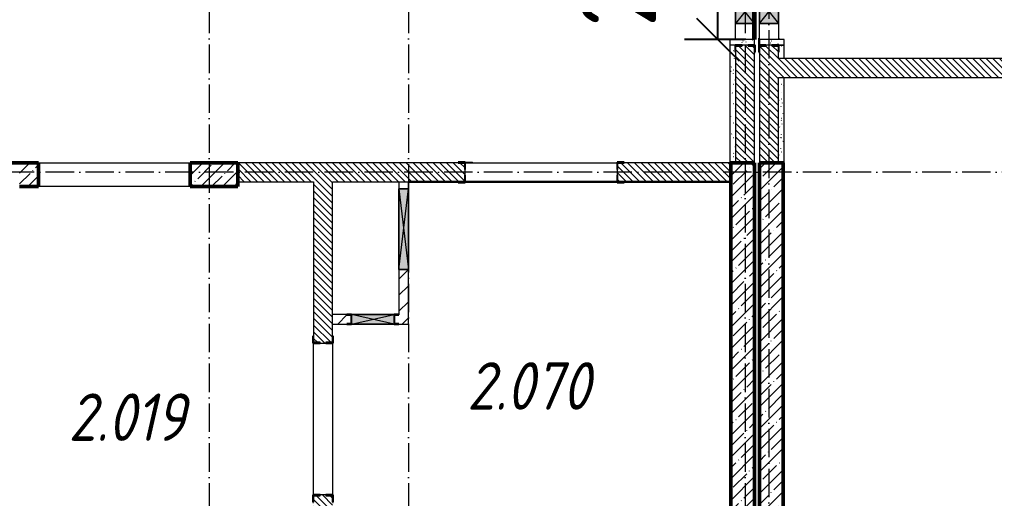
# Model space of a CAD drawing. Header units: millimetres. Extents: x 2294 to 908349, y -83289 to 219220.
# Drawn here: x 74513 to 84792, y 65669 to 70716 of the extents above; entities that cross this region are included whole.
import ezdxf

# ---------------------------------------------------------------- set-up
doc = ezdxf.new("R2010")
doc.units = ezdxf.units.MM
doc.linetypes.add('50_200_ШТРИХ_1Т_ш5_п1_п1_', pattern=[700, 500, -100, 0, -100])
for name, color, linetype, lineweight in [('3.3) Вычитаем ЖБбалки 0.4м -', 31, 'Continuous', 30), ('A-DETL-GENF-OTLN', 7, 'Continuous', 9), ('A-GENM-____-MCUT', 7, 'Continuous', 25), ('A-GENM-____-OTLN', 7, 'Continuous', 9), ('A-GENM-____-OTLN-1', 7, 'Continuous', 25), ('A-GLAZ-____-OTLN', 7, 'Continuous', 9), ('A-WALL-____-MCUT', 7, 'Continuous', 13), ('A-WALL-____-MCUT-2', 7, 'Continuous', 50), ('A-WALL-____-OTLN', 7, 'Continuous', 9), ('A-WALL-____-PATT-1', 7, 'Continuous', 9), ('A-WALL-FNSH-MCUT-1', 7, 'Continuous', 9), ('I-WALL-____-OTLN', 7, 'Continuous', 9), ('S-GRID-____-OTLN-1', 7, '50_200_ШТРИХ_1Т_ш5_п1_п1_', 9), ('Марки помещений', 7, 'Continuous', 9)]:
    doc.layers.add(name, color=color, linetype=linetype, lineweight=lineweight)
doc.layers.add('A-WALL-____-PATT-2', color=7, linetype='Continuous', lineweight=9, true_color=0x787878)
doc.styles.add('ISOCPEUR_I_2', font='isocpeui.ttf', dxfattribs={"width": 0.85, "height": 2.3})
doc.styles.add('СПДС', font='isocpeur.ttf', dxfattribs={"width": 0.9})
doc.dimstyles.new('Размера А3', dxfattribs={"dimtxt": 800, "dimasz": 450, "dimexe": 350, "dimexo": 100, "dimgap": 200, "dimtad": 1, "dimdec": 0, "dimrnd": 10, "dimzin": 0, "dimdsep": 46, "dimtxsty": 'СПДС', "dimblk": 'ARROWHEAD_6', "dimcen": 1, "dimclrd": 5, "dimclre": 5, "dimclrt": 5, "dimazin": 0, "dimtfac": 1, "dimtdec": 0, "dimtmove": 2, "dimatfit": 3, "dimfxl": 1, "dimtolj": 1, "dimtzin": 0, "dimarcsym": 0})
pattern_1 = [(135, (7562.787, 6025.276), (-35.35534, -35.35534), [])]
pattern_2 = [(45, (7562.79, 6025.28), (-114.04925, 114.04925), []), (45, (7676.84, 6025.28), (-114.04925, 114.04925), [201.612, -40.322, 3.353, -36.97])]
pattern_3 = [(45, (7562.79, 6025.28), (-84.85281, 84.85281), [])]
pattern_4 = [(0, (7562.787, 6025.276), (203.2, 50.8), [3.353, -149.047, 3.353, -149.047, -812.8]), (0, (7562.787, 6025.276), (203.2, 50.8), [-304.8, 3.353, -301.447, 3.353, -149.047, -355.6]), (0, (7562.787, 6025.276), (203.2, 50.8), [-762, 3.353, -98.247, 3.353, -250.647]), (120, (7638.987, 6050.676), (-145.59409, 150.576362), [3.353, -149.047, 3.353, -149.047, -812.8]), (120, (7638.987, 6050.676), (-145.59409, 150.576362), [-304.8, 3.353, -301.447, 3.353, -149.047, -355.6]), (120, (7638.987, 6050.676), (-145.59409, 150.576362), [-762, 3.353, -98.247, 3.353, -250.647]), (240, (7664.387, 6152.276), (-57.60591, -201.376362), [3.353, -149.047, 3.353, -149.047, -812.8]), (240, (7664.387, 6152.276), (-57.60591, -201.376362), [-304.8, 3.353, -301.447, 3.353, -149.047, -355.6]), (240, (7664.387, 6152.276), (-57.60591, -201.376362), [-762, 3.353, -98.247, 3.353, -250.647])]

# ---------------------------------------------------------------- blocks, each defined once
blk = doc.blocks.new('Фахверк_СКБ_Уголок - 200_3960-28268576-АР1_План отверстий 2 этажа в осях 1-64_Ю-ЯЯ')
at = {"layer": 'A-GENM-____-MCUT'}
for p, q in [((200, 156), (125, 156)), ((125, 156), (125, 81)), ((131, 81), (131, 150)), ((131, 150), (200, 150)), ((200, 150), (200, 156)), ((125, 81), (131, 81)), ((131, 19), (125, 19)), ((125, 19), (125, -56)), ((131, -50), (131, 19)), ((125, -56), (200, -56)), ((200, -50), (131, -50)), ((200, -56), (200, -50))]:
    blk.add_line(p, q, dxfattribs=at)
blk = doc.blocks.new('154_Стойка_СКБ_Уголок - СМ-2180_200-28268025-АР1_План отверстий 2 этажа в осях 1-64_Ю-ЯЯ')
at = {"layer": 'A-GENM-____-MCUT'}
for p, q in [((125, 156), (125, 81)), ((200, 156), (125, 156)), ((131, 81), (131, 150)), ((131, 150), (200, 150)), ((200, 150), (200, 156)), ((125, 81), (131, 81)), ((131, 19), (125, 19)), ((125, 19), (125, -56)), ((131, -50), (131, 19)), ((125, -56), (200, -56)), ((200, -50), (131, -50)), ((200, -56), (200, -50))]:
    blk.add_line(p, q, dxfattribs=at)
blk = doc.blocks.new('Стойка_Влож_Уголок_Опорный - Уголок-28213941-АР1_План отверстий 2 этажа в осях 1-64_Ю-ЯЯ')
at = {"layer": 'A-GENM-____-OTLN'}
for p, q in [((-212, -6), (-212, 0)), ((0, 0), (0, -6)), ((-212, -75), (-212, -6)), ((-212, -6), (-206, -6)), ((-212, -75), (-206, -75)), ((-6, -6), (0, -6)), ((-6, -75), (0, -75)), ((0, -6), (0, -75))]:
    blk.add_line(p, q, dxfattribs=at)
blk = doc.blocks.new('154_Стойка_СКБ_Уголок - СМ-2540_200-37126399-АР1_План отверстий 2 этажа в осях 1-64_Ю-ЯЯ')
at = {"layer": 'A-GENM-____-MCUT'}
for p, q in [((125, 156), (125, 81)), ((200, 156), (125, 156)), ((131, 81), (131, 150)), ((131, 150), (200, 150)), ((200, 150), (200, 156)), ((125, 81), (131, 81)), ((131, 19), (125, 19)), ((125, 19), (125, -56)), ((131, -50), (131, 19)), ((125, -56), (200, -56)), ((200, -50), (131, -50)), ((200, -56), (200, -50))]:
    blk.add_line(p, q, dxfattribs=at)
blk = doc.blocks.new('Стойка_Влож_Полоса боковая - Полоса-V150-АР1_План отверстий 2 этажа в осях 1-64_Ю-ЯЯ')
at = {"layer": 'A-GENM-____-OTLN'}
for p, q in [((-5, 60), (0, 60)), ((-5, -60), (-5, 60)), ((0, 31), (0, -31)), ((0, -60), (-5, -60))]:
    blk.add_line(p, q, dxfattribs=at)
blk = doc.blocks.new('Стойка_Влож_Уголок_Опорный - Уголок-V151-АР1_План отверстий 2 этажа в осях 1-64_Ю-ЯЯ')
at = {"layer": 'A-GENM-____-OTLN'}
for p, q in [((0, 0), (0, -6)), ((-212, -75), (-212, -60)), ((-212, -75), (-206, -75)), ((-6, -6), (0, -6)), ((-6, -75), (0, -75)), ((0, -6), (0, -75))]:
    blk.add_line(p, q, dxfattribs=at)
blk = doc.blocks.new('AR_Отверстие прямоугольное _в стене__БезПР - AR_Отверстие прямоугольное _в стене__БезПР-36392898-АР1_План отверстий 2 этажа в осях 1-64_Ю-ЯЯ')
at = {"layer": 'A-GLAZ-____-OTLN'}
blk.add_hatch(color=256, dxfattribs=at).paths.add_polyline_path([(125, 100), (-125, 100), (-125, -100), (125, -100)], flags=0)
at = {"layer": 'A-DETL-GENF-OTLN'}
for p, q in [((-125, -100), (-125, 100)), ((-125, 100), (125, 100)), ((125, 100), (-125, -100)), ((-125, 100), (125, -100)), ((125, 100), (-125, 100)), ((-125, 100), (-125, -100)), ((125, 100), (125, -100)), ((125, -100), (125, 100)), ((125, -100), (-125, -100)), ((-125, -100), (125, -100))]:
    blk.add_line(p, q, dxfattribs=at)
blk = doc.blocks.new('AR_Отверстие прямоугольное _в стене_ - AR_Отверстие прямоугольное _в стене__ОВ-36822079-АР1_План отверстий 2 этажа в осях 1-64_Ю-ЯЯ')
at = {"layer": 'A-GLAZ-____-OTLN'}
blk.add_hatch(color=256, dxfattribs=at).paths.add_polyline_path([(-425, -50), (425, -50), (425, 50), (-425, 50)], flags=0)
at = {"layer": 'A-DETL-GENF-OTLN'}
for p, q in [((-425, -50), (-425, 50)), ((-425, 50), (425, 50)), ((425, 50), (-425, -50)), ((-425, 50), (425, -50)), ((425, 50), (-425, 50)), ((-425, 50), (-425, -50)), ((425, 50), (425, -50)), ((425, -50), (425, 50)), ((425, -50), (-425, -50)), ((-425, -50), (425, -50))]:
    blk.add_line(p, q, dxfattribs=at)
blk = doc.blocks.new('154_Фахверк_СКБ_Швеллер - Тип_100_3960_зеркало-V205-АР1_План отверстий 2 этажа в осях 1-64_Ю-ЯЯ')
at = {"layer": 'A-GENM-____-MCUT'}
for p, q in [((175, 50), (125, 50)), ((128, 47), (175, 47)), ((128, -47), (128, 47)), ((175, 47), (175, 50)), ((125, -50), (175, -50)), ((175, -47), (128, -47)), ((175, -50), (175, -47))]:
    blk.add_line(p, q, dxfattribs=at)
blk = doc.blocks.new('AR_Отверстие прямоугольное _в стене_ - AR_Отверстие прямоугольное _в стене__ОВ-36931939-АР1_План отверстий 2 этажа в осях 1-64_Ю-ЯЯ')
at = {"layer": 'A-GLAZ-____-OTLN'}
blk.add_hatch(color=256, dxfattribs=at).paths.add_polyline_path([(225, 50), (-225, 50), (-225, -50), (225, -50)], flags=0)
at = {"layer": 'A-DETL-GENF-OTLN'}
for p, q in [((-225, -50), (-225, 50)), ((-225, 50), (225, 50)), ((225, 50), (-225, -50)), ((-225, 50), (225, -50)), ((225, 50), (-225, 50)), ((-225, 50), (-225, -50)), ((225, 50), (225, -50)), ((225, -50), (225, 50)), ((225, -50), (-225, -50)), ((-225, -50), (225, -50))]:
    blk.add_line(p, q, dxfattribs=at)
blk = doc.blocks.new('2floor')
at = {"layer": 'A-WALL-____-PATT-1'}
h = blk.add_hatch(dxfattribs=at)
h.set_pattern_fill('FP_6', color=256, style=0, pattern_type=2)
h.set_pattern_definition(pattern_1)
h.paths.add_polyline_path([(82263, 69206), (82263, 70440), (82194, 70440), (82194, 70446), (82132, 70446), (82132, 70440), (82063, 70440), (82063, 69206)], flags=0)
h.paths.add_polyline_path([(82194, 72666), (82194, 72672), (82263, 72672), (82263, 73206), (82063, 73206), (82063, 72672), (82132, 72672), (82132, 72666)], flags=0)
h = blk.add_hatch(dxfattribs=at)
h.set_pattern_fill('FP_6', color=256, style=0, pattern_type=2)
h.set_pattern_definition(pattern_1)
h.paths.add_polyline_path([(82513, 69206), (82513, 70440), (82444, 70440), (82444, 70446), (82382, 70446), (82382, 70440), (82313, 70440), (82313, 69206)], flags=0)
h.paths.add_polyline_path([(82444, 72666), (82444, 72672), (82513, 72672), (82513, 73206), (82313, 73206), (82313, 72672), (82382, 72672), (82382, 72666)], flags=0)
h = blk.add_hatch(dxfattribs=at)
h.set_pattern_fill('FP_6', color=256, style=0, pattern_type=2)
h.set_pattern_definition(pattern_1)
h.paths.add_polyline_path([(96813, 70106), (96813, 70306), (92419, 70306), (92419, 70237), (92413, 70237), (92413, 70306), (89163, 70306), (89163, 70106), (89788, 70106), (89788, 70206), (91038, 70206), (91038, 70106), (92413, 70106), (92413, 70175), (92419, 70175), (92419, 70106), (96613, 70106)], flags=0)
h.paths.add_polyline_path([(87538, 70106), (88063, 70106), (88063, 70306), (87469, 70306), (87469, 70237), (87463, 70237), (87463, 70175), (87469, 70175), (87469, 70106)], flags=0)
h.paths.add_polyline_path([(85963, 70106), (85963, 70306), (82513, 70306), (82513, 70106), (85318, 70106)], flags=0)
h = blk.add_hatch(dxfattribs=at)
h.set_pattern_fill('FP_13', color=256, style=0, pattern_type=2)
h.set_pattern_definition(pattern_2)
h.paths.add_polyline_path([(76813, 68956), (76813, 69206), (76313, 69206), (76313, 68956)], flags=0)
h.paths.add_polyline_path([(74713, 68956), (74713, 68956), (74713, 69206), (74513, 69206), (74513, 68956)], flags=0)
h = blk.add_hatch(dxfattribs=at)
h.set_pattern_fill('FP_6', color=256, style=0, pattern_type=2)
h.set_pattern_definition(pattern_1)
h.paths.add_polyline_path([(81783, 69006), (82013, 69006), (82013, 69206), (80819, 69206), (80819, 69137), (80813, 69137), (80813, 69075), (80819, 69075), (80819, 69006), (80888, 69006)], flags=0)
h.paths.add_polyline_path([(79138, 69006), (79207, 69006), (79207, 69075), (79213, 69075), (79213, 69137), (79207, 69137), (79207, 69206), (76813, 69206), (76813, 69006), (78248, 69006)], flags=0)
h = blk.add_hatch(dxfattribs=at)
h.set_pattern_fill('FP_13', color=256, style=0, pattern_type=2)
h.set_pattern_definition(pattern_2)
h.paths.add_polyline_path([(82263, 61206), (82263, 69206), (82013, 69206), (82013, 61206), (82225, 61206)], flags=0)
h = blk.add_hatch(dxfattribs=at)
h.set_pattern_fill('FP_13', color=256, style=0, pattern_type=2)
h.set_pattern_definition(pattern_2)
h.paths.add_polyline_path([(82313, 61156), (82563, 61156), (82563, 69206), (82313, 69206), (82313, 61635)], flags=0)
h = blk.add_hatch(dxfattribs=at)
h.set_pattern_fill('FP_6', color=256, style=0, pattern_type=2)
h.set_pattern_definition(pattern_1)
h.paths.add_polyline_path([(77613, 65106), (77813, 65106), (77813, 65700), (77744, 65700), (77744, 65706), (77682, 65706), (77682, 65700), (77613, 65700), (77613, 65631)], flags=0)
h.paths.add_polyline_path([(77682, 67306), (77744, 67306), (77744, 67312), (77813, 67312), (77813, 69006), (77613, 69006), (77613, 67312), (77682, 67312)], flags=0)
h = blk.add_hatch(dxfattribs=at)
h.set_pattern_fill('FP_4', color=256, style=0, pattern_type=2)
h.set_pattern_definition(pattern_3)
h.paths.add_polyline_path([(78513, 67506), (78613, 67506), (78613, 68081), (78513, 68081), (78513, 67509)], flags=0)
h.paths.add_polyline_path([(78613, 68931), (78613, 69006), (78513, 69006), (78513, 68931), (78607, 68931)], flags=0)
h = blk.add_hatch(dxfattribs=at)
h.set_pattern_fill('FP_4', color=256, style=0, pattern_type=2)
h.set_pattern_definition(pattern_3)
h.paths.add_polyline_path([(77813, 67506), (77963, 67506), (77963, 67509), (78010, 67509), (78010, 67603), (77963, 67603), (77963, 67606), (77813, 67606), (77813, 67509)], flags=0)
h.paths.add_polyline_path([(78466, 67509), (78513, 67509), (78513, 67603), (78466, 67603)], flags=0)
at = {"layer": 'A-WALL-____-PATT-2'}
h = blk.add_hatch(dxfattribs=at)
h.set_pattern_fill('FP_165', color=256, style=0, pattern_type=2)
h.set_pattern_definition(pattern_4)
h.paths.add_polyline_path([(82063, 69206), (82063, 70371), (82057, 70371), (82057, 70446), (82003, 70446), (82003, 69206)], flags=0)
h.paths.add_polyline_path([(82003, 72666), (82057, 72666), (82057, 72741), (82063, 72741), (82063, 73206), (82003, 73206), (82003, 72672)], flags=0)
h = blk.add_hatch(dxfattribs=at)
h.set_pattern_fill('FP_165', color=256, style=0, pattern_type=2)
h.set_pattern_definition(pattern_4)
h.paths.add_polyline_path([(82519, 70306), (82573, 70306), (82573, 70446), (82519, 70446), (82519, 70371), (82513, 70371), (82513, 70306)], flags=0)
h.paths.add_polyline_path([(82519, 72666), (82573, 72666), (82573, 73206), (82513, 73206), (82513, 72741), (82519, 72741), (82519, 72672)], flags=0)
h = blk.add_hatch(dxfattribs=at)
h.set_pattern_fill('FP_165', color=256, style=0, pattern_type=2)
h.set_pattern_definition(pattern_4)
h.paths.add_polyline_path([(82223, 70446), (82263, 70446), (82263, 70506), (82003, 70506), (82003, 70446), (82103, 70446), (82103, 70451), (82223, 70451)], flags=0)
h = blk.add_hatch(dxfattribs=at)
h.set_pattern_fill('FP_165', color=256, style=0, pattern_type=2)
h.set_pattern_definition(pattern_4)
h.paths.add_polyline_path([(82313, 70446), (82353, 70446), (82353, 70451), (82473, 70451), (82473, 70446), (82573, 70446), (82573, 70506), (82313, 70506)], flags=0)
h = blk.add_hatch(dxfattribs=at)
h.set_pattern_fill('FP_165', color=256, style=0, pattern_type=2)
h.set_pattern_definition(pattern_4)
h.paths.add_polyline_path([(82573, 69206), (82573, 70106), (82513, 70106), (82513, 69206)], flags=0)
at = {"layer": '3.3) Вычитаем ЖБбалки 0.4м -'}
blk.add_lwpolyline([(78613, 69006), (82013, 69006)], dxfattribs=at)
at = {"layer": 'A-WALL-____-MCUT'}
for p, q in [((82063, 70371), (82063, 69206)), ((82263, 69206), (82263, 70371)), ((82313, 70371), (82313, 69206)), ((82513, 70306), (82513, 70371)), ((85963, 70306), (82513, 70306)), ((82513, 70106), (85963, 70106)), ((82513, 69206), (82513, 70106)), ((79138, 69206), (76813, 69206)), ((82013, 69206), (80888, 69206)), ((82063, 69206), (82263, 69206)), ((79213, 69075), (79213, 69137)), ((80813, 69137), (80813, 69075)), ((76813, 69006), (77613, 69006)), ((77613, 69006), (77613, 67381)), ((77813, 69006), (79138, 69006)), ((77813, 67381), (77813, 69006)), ((80888, 69006), (82013, 69006)), ((77682, 67306), (77744, 67306)), ((77744, 65706), (77682, 65706))]:
    blk.add_line(p, q, dxfattribs=at)
at = {"layer": 'A-WALL-____-MCUT-2'}
for p, q in [((74713, 69206), (74263, 69206)), ((74713, 68956), (74713, 69206)), ((76813, 69206), (76313, 69206)), ((76313, 69206), (76313, 68956)), ((76813, 68956), (76813, 69206)), ((82013, 69206), (82013, 61206)), ((82263, 69206), (82013, 69206)), ((82263, 61206), (82263, 69206)), ((82313, 69206), (82313, 61156)), ((82563, 69206), (82313, 69206)), ((82563, 61156), (82563, 69206)), ((74513, 68956), (74713, 68956)), ((76313, 68956), (76813, 68956))]:
    blk.add_line(p, q, dxfattribs=at)
at = {"layer": 'A-WALL-____-OTLN'}
for p, q in [((74713, 69206), (76313, 69206)), ((76313, 68956), (74713, 68956))]:
    blk.add_line(p, q, dxfattribs=at)
at = {"layer": 'A-WALL-FNSH-MCUT-1'}
for p, q in [((82003, 70506), (82003, 69206)), ((82263, 70506), (82003, 70506)), ((82057, 70446), (82003, 70446)), ((82263, 70446), (82263, 70506)), ((82573, 70506), (82313, 70506)), ((82313, 70506), (82313, 70446)), ((82573, 70446), (82519, 70446)), ((82519, 70446), (82573, 70446)), ((82573, 70306), (82573, 70506)), ((82573, 69206), (82573, 70106)), ((82003, 69206), (82063, 69206)), ((82563, 69206), (82573, 69206)), ((78513, 69006), (78513, 68931)), ((78613, 68931), (78613, 69006)), ((78513, 68081), (78513, 67606)), ((78613, 67506), (78613, 68081)), ((77963, 67606), (77813, 67606)), ((77813, 67506), (77963, 67506)), ((78513, 67506), (78613, 67506))]:
    blk.add_line(p, q, dxfattribs=at)
at = {"layer": 'I-WALL-____-OTLN'}
for p, q in [((82063, 70506), (82063, 70676)), ((82263, 70676), (82263, 70506)), ((82313, 70506), (82313, 70676)), ((82513, 70676), (82513, 70506)), ((79213, 69206), (80813, 69206)), ((80813, 69006), (79213, 69006)), ((77613, 65706), (77613, 67306)), ((77813, 67306), (77813, 65706))]:
    blk.add_line(p, q, dxfattribs=at)
at = {"layer": 'A-GENM-____-OTLN'}
for name, p, rotation in [('Стойка_Влож_Уголок_Опорный - Уголок-V151-АР1_План отверстий 2 этажа в осях 1-64_Ю-ЯЯ', (82307, 70446), 180), ('Стойка_Влож_Полоса боковая - Полоса-V150-АР1_План отверстий 2 этажа в осях 1-64_Ю-ЯЯ', (82163, 70446), 269.9999999999998), ('Стойка_Влож_Полоса боковая - Полоса-V150-АР1_План отверстий 2 этажа в осях 1-64_Ю-ЯЯ', (82413, 70446), 270), ('Стойка_Влож_Уголок_Опорный - Уголок-28213941-АР1_План отверстий 2 этажа в осях 1-64_Ю-ЯЯ', (79213, 69212), 89.99999999999955)]:
    blk.add_blockref(name, p, dxfattribs=dict(at, rotation=rotation))
at = {"layer": 'A-GENM-____-OTLN-1'}
for name, p, rotation in [('154_Стойка_СКБ_Уголок - СМ-2540_200-37126399-АР1_План отверстий 2 этажа в осях 1-64_Ю-ЯЯ', (82113, 70571), 269.9999999999998), ('154_Стойка_СКБ_Уголок - СМ-2540_200-37126399-АР1_План отверстий 2 этажа в осях 1-64_Ю-ЯЯ', (82363, 70571), 270), ('154_Стойка_СКБ_Уголок - СМ-2180_200-28268025-АР1_План отверстий 2 этажа в осях 1-64_Ю-ЯЯ', (79338, 69156), 180), ('154_Фахверк_СКБ_Швеллер - Тип_100_3960_зеркало-V205-АР1_План отверстий 2 этажа в осях 1-64_Ю-ЯЯ', (78138, 67556), 180), ('154_Стойка_СКБ_Уголок - СМ-2180_200-28268025-АР1_План отверстий 2 этажа в осях 1-64_Ю-ЯЯ', (77763, 67181), 89.9999999999999), ('Фахверк_СКБ_Уголок - 200_3960-28268576-АР1_План отверстий 2 этажа в осях 1-64_Ю-ЯЯ', (77663, 65831), 269.9999999999999)]:
    blk.add_blockref(name, p, dxfattribs=dict(at, rotation=rotation))
for name, p in [('Фахверк_СКБ_Уголок - 200_3960-28268576-АР1_План отверстий 2 этажа в осях 1-64_Ю-ЯЯ', (80688, 69056)), ('154_Фахверк_СКБ_Швеллер - Тип_100_3960_зеркало-V205-АР1_План отверстий 2 этажа в осях 1-64_Ю-ЯЯ', (78338, 67556))]:
    blk.add_blockref(name, p, dxfattribs=at)
at = {"layer": 'A-GLAZ-____-OTLN'}
for name, p, rotation in [('AR_Отверстие прямоугольное _в стене__БезПР - AR_Отверстие прямоугольное _в стене__БезПР-36392898-АР1_План отверстий 2 этажа в осях 1-64_Ю-ЯЯ', (82163, 70801), 269.9999999999998), ('AR_Отверстие прямоугольное _в стене__БезПР - AR_Отверстие прямоугольное _в стене__БезПР-36392898-АР1_План отверстий 2 этажа в осях 1-64_Ю-ЯЯ', (82413, 70801), 90), ('AR_Отверстие прямоугольное _в стене_ - AR_Отверстие прямоугольное _в стене__ОВ-36822079-АР1_План отверстий 2 этажа в осях 1-64_Ю-ЯЯ', (78563, 68506), 90), ('AR_Отверстие прямоугольное _в стене_ - AR_Отверстие прямоугольное _в стене__ОВ-36931939-АР1_План отверстий 2 этажа в осях 1-64_Ю-ЯЯ', (78238, 67556), 180)]:
    blk.add_blockref(name, p, dxfattribs=dict(at, rotation=rotation))
at = {"layer": 'Марки помещений', "char_height": 500, "attachment_point": 1, "style": 'ISOCPEUR_I_2'}
for s, insert, width in [('2.070', (79232, 67105), 785.65), ('2.019', (75029, 66776), 737.55)]:
    blk.add_mtext(s, dxfattribs=dict(at, insert=insert, width=width))
blk = doc.blocks.new('ARROWHEAD_6')
at = {"color": 0, "linetype": 'Continuous'}
for p, q in [((-0.5, -0.5), (0.5, 0.5)), ((0, 0), (-1, 0))]:
    blk.add_line(p, q, dxfattribs=at)
blk = doc.blocks.new('*D2432')
at = {"color": 5, "lineweight": -2, "transparency": 16777216}
for p, q in [((82213, 72606), (81524, 72606)), ((81874, 70956), (81874, 72156)), ((82163, 70506), (81524, 70506))]:
    blk.add_line(p, q, dxfattribs=at)
at = {"layer": 'Defpoints', "color": 0, "transparency": 16777216}
for p in [(81874, 72606), (82313, 72606), (82263, 70506)]:
    blk.add_point(p, dxfattribs=at)
at = {"color": 5, "lineweight": -2, "transparency": 16777216, "xscale": 450, "yscale": 450, "zscale": 450}
for p, rotation in [((81874, 72606), 90), ((81874, 70506), 270)]:
    blk.add_blockref('ARROWHEAD_6', p, dxfattribs=dict(at, rotation=rotation))
at = {"color": 5, "transparency": 16777216, "insert": (80824, 71556), "char_height": 800, "attachment_point": 5, "rotation": 90, "style": 'СПДС'}
blk.add_mtext('\\A1;2100', dxfattribs=at)
blk = doc.blocks.new('3osi')
at = {"layer": 'S-GRID-____-OTLN-1', "color": 251, "ltscale": 0.6, "true_color": 0x636466}
for p, q in [((234533.5, 96918.1), (234533.5, 58916.9)), ((236633.5, 96918.1), (236633.5, 46006.3)), ((240183.5, 96918.1), (240183.5, 46296.5)), ((240433.5, 96649.9), (240433.5, 46006.3)), ((269657.9, 69106.3), (160914.7, 69106.3))]:
    blk.add_line(p, q, dxfattribs=at)

msp = doc.modelspace()

# ---------------------------------------------------------------- linework, layer by layer
at = {"color": 1, "lineweight": 60}
msp.add_lwpolyline([(82262.8, 70506.3), (82262.8, 72606.3)], dxfattribs=at)

# ---------------------------------------------------------------- block references
for name, p in [('3osi', (-158020.7, 0)), ('2floor', (0, 0))]:
    msp.add_blockref(name, p)

# ---------------------------------------------------------------- dimensions: what is measured, and where the dimension line sits
at = {"color": 5}
dim = msp.add_linear_dim(base=(81873.6, 72606.3), p1=(82262.8, 70506.3), p2=(82312.8, 72606.3), angle=90, dimstyle='Размера А3', dxfattribs=at)
dim.commit()
dim.dimension.update_dxf_attribs({"geometry": '*D2432', "text_midpoint": (80823.6, 71556.3)})

doc.saveas('drawing.dxf')
